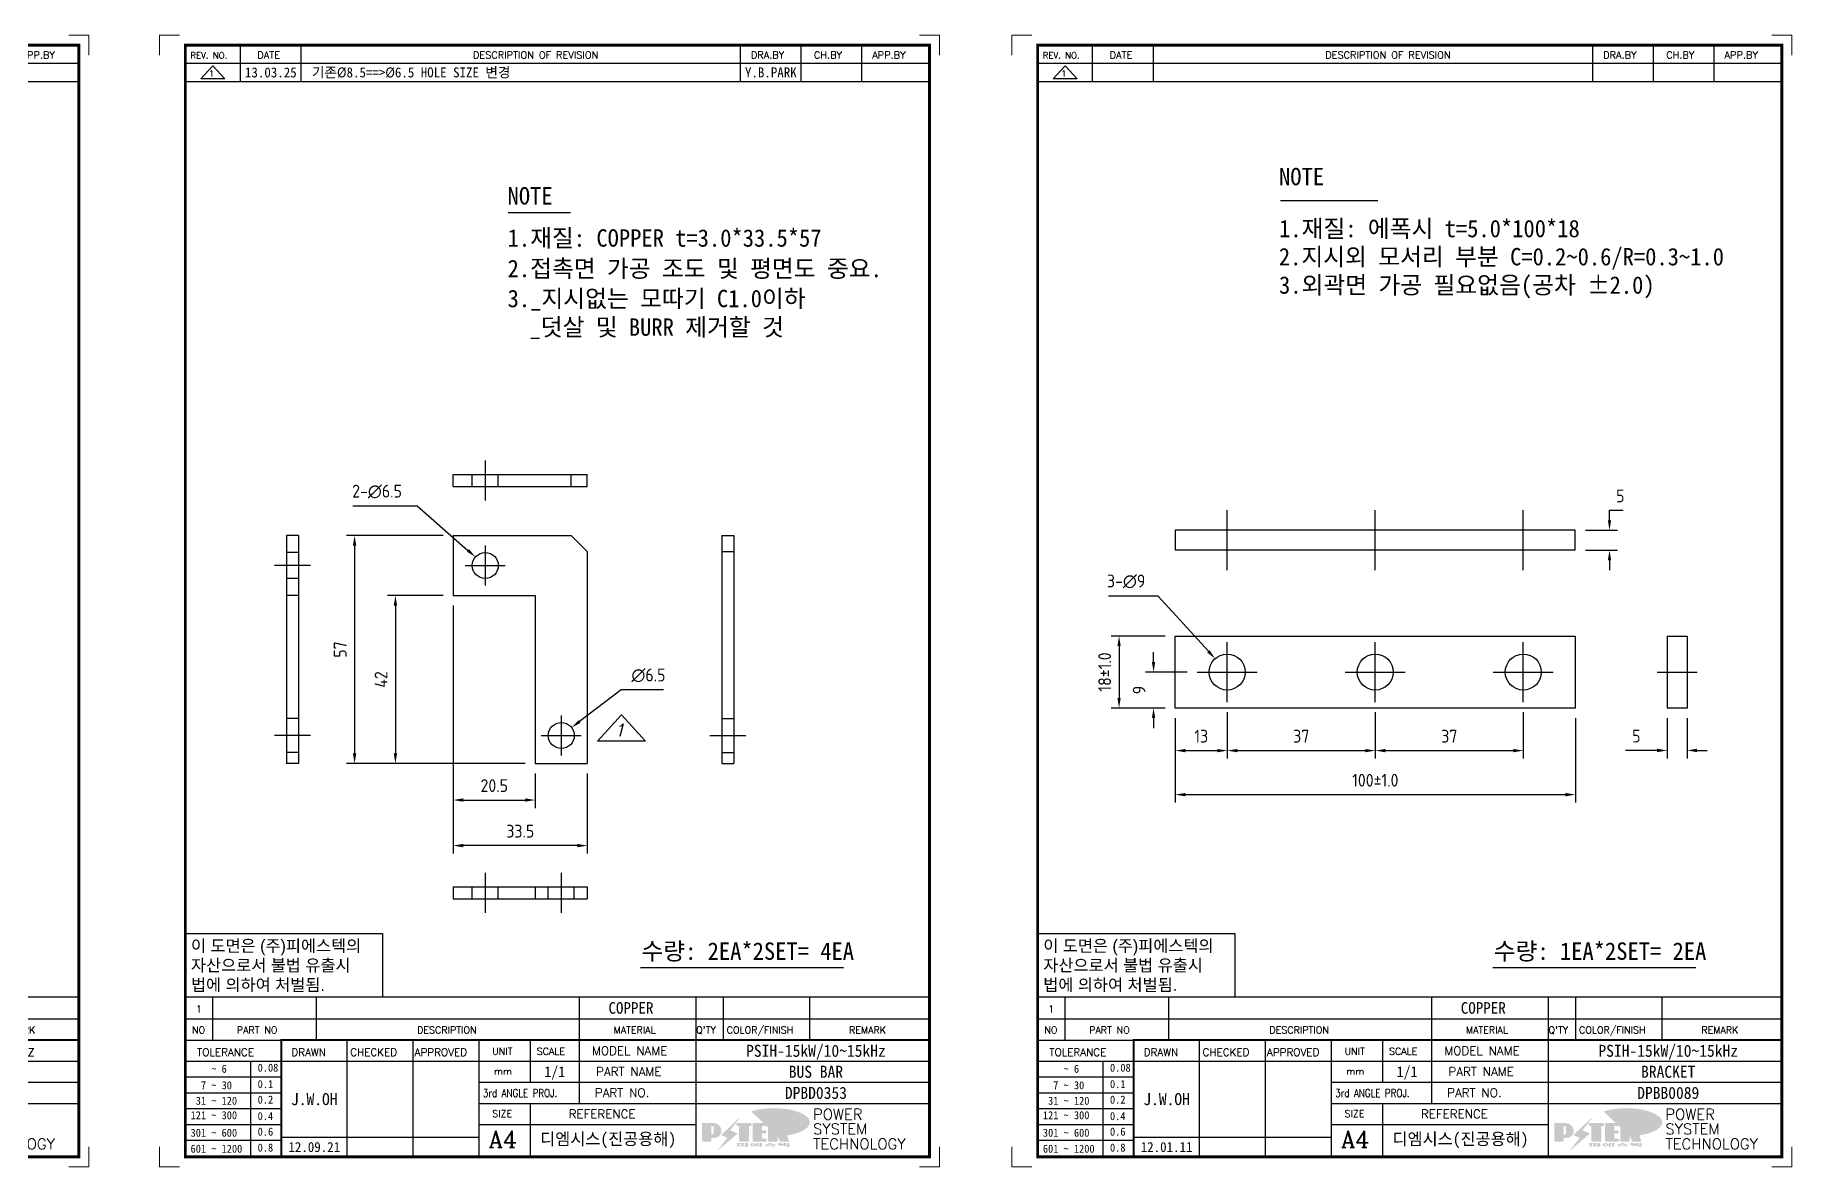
# Model space of a CAD drawing. Header units: millimetres. Extents: x 24815 to 36799, y -9299 to 5469.
# Drawn here: x 26774.8 to 27213.9, y -2272.5 to -1989.5 of the extents above; entities that cross this region are included whole.
import ezdxf
from ezdxf.enums import TextEntityAlignment as Align

# ---------------------------------------------------------------- set-up
doc = ezdxf.new("R2010")
doc.units = ezdxf.units.MM
doc.linetypes.add('CENTER', pattern=[50.8, 31.75, -6.35, 6.35, -6.35])
doc.linetypes.add('HIDDEN', pattern=[9.525, 6.35, -3.175])
for name, color, linetype in [('CEN', 1, 'CENTER'), ('H', 2, 'HIDDEN'), ('line', 3, 'Continuous')]:
    doc.layers.add(name, color=color, linetype=linetype)
doc.styles.add('h1', font='')
doc.styles.add('HAN', font='')
doc.styles.add('RC', font='ROMANC.SHX')
doc.styles.add('ROMANT', font='romant')
doc.styles.add('RT', font='ROMANT.SHX', dxfattribs={"oblique": 15})
doc.styles.get("Standard").update_dxf_attribs({"font": 'ISOCP.SHX', "bigfont": 'WHGTXT.SHX'})
doc.styles.get('h1').set_extended_font_data('New Gulim')
doc.styles.get('HAN').set_extended_font_data('GulimChe')
doc.dimstyles.new('PS-1', dxfattribs={"dimtxt": 3.2, "dimasz": 2.5, "dimexe": 2, "dimexo": 2.5, "dimgap": 2, "dimtad": 1, "dimtoh": 1, "dimrnd": 0.05, "dimzin": 12, "dimdsep": 46, "dimtxsty": 'Standard', "dimcen": 0, "dimclrt": 2, "dimazin": 3, "dimtfac": 1, "dimtofl": 0, "dimtmove": 0, "dimatfit": 3, "dimfxl": 0, "dimtolj": 1, "dimtzin": 0, "dimarcsym": 0})

# ---------------------------------------------------------------- blocks, each defined once
blk = doc.blocks.new('t4')
for p, q in [((0, 15.88), (49.25, 15.88)), ((0, 15.88), (0, 0)), ((49.25, 15.88), (49.25, 0)), ((0, 0), (49.25, 0))]:
    blk.add_line(p, q)
at = {"color": 1, "style": 'h1'}
for s, p in [('이 도면은 (주)피에스텍의', (1.4, 11.29)), ('자산으로서 불법 유출시', (1.4, 6.41)), ('법에 의하여 처벌됨.', (1.4, 1.52))]:
    blk.add_text(s, height=3, dxfattribs=at).set_placement(p)
blk = doc.blocks.new('no4')
at = {"color": 180}
for p, q in [((0, 5.5), (0, 0)), ((0, 5.5), (186, 5.5)), ((6.79, 5.5), (6.79, 0)), ((32.74, 0.11), (32.74, 5.5)), ((98.4, 5.5), (98.4, 0)), ((127.61, 5.5), (127.61, 0)), ((134.43, 5.5), (134.43, 0)), ((155.98, 5.5), (155.98, 0))]:
    blk.add_line(p, q, dxfattribs=at)
at = {"color": 2, "style": 'HAN'}
for tag, p in [('COLOR/FINISH', (145.2, 2.75)), ('PART-NO', (19.76, 2.75)), ('MATERIAL', (111.38, 2.75)), ("Q'TY", (131.02, 2.75)), ('REMARK', (170.76, 2.75))]:
    blk.add_attdef(tag, text='', height=2.9, dxfattribs=at).set_placement(p, align=Align.MIDDLE_CENTER)
at = {"color": 2, "style": 'RT', "oblique": 15}
blk.add_attdef('NO', text='', height=1.74, dxfattribs=at).set_placement((3.38, 2.51), align=Align.MIDDLE_CENTER)
at = {"color": 2, "style": 'HAN'}
blk.add_attdef('DESCRIPTION', text='', height=2.9, dxfattribs=at).set_placement((34.51, 2.75), align=Align.MIDDLE_LEFT)
blk = doc.blocks.new('new LOGO')
at = {"layer": 'line'}
h = blk.add_hatch(color=1, dxfattribs=at)
h.paths.add_polyline_path([(41.5, 16.4), (54.3, 16.4, 1), (54.3, 82.9), (0, 82.9), (0, -0.1), (41.5, -0.1)])
h.paths.add_polyline_path([(41.5, 27.9), (41.5, 71.9), (43.6, 71.9, -0.414214), (54.6, 60.9), (54.6, 38.9, -0.414214), (43.6, 27.9)], flags=16)
h.paths.add_polyline_path([(214.7, 71.9), (227.5, 71.9), (227.5, 82.9), (159.7, 82.9), (159.7, 71.9), (172.5, 71.9), (172.5, -0.1), (214.7, -0.1)])
h.paths.add_polyline_path([(276, 37.4), (294.8, 37.4), (294.8, 49.1), (276, 49.1), (276, 71.9), (294.8, 71.9), (294.8, 82.9), (234.5, 82.9), (234.5, -0.1), (297, -0.1), (297, 10.9), (276, 10.9)])
h.paths.add_polyline_path([(347.2, 35.2), (359.7, -0.1), (400.5, -0.1), (379.6, 66.8), (399.7, 82.9), (380.6, 82.9), (347.2, 61.6), (347.2, 82.9), (305.5, 82.9), (305.5, -0.1), (347.2, -0.1)])
h = blk.add_hatch(color=250, dxfattribs=at)
h.paths.add_polyline_path([(44.5, 69.4), (46.6, 69.4, -0.129793), (52, 68, 0.221832), (43.6, 71.9), (41.5, 71.9), (41.5, 27.9), (43.6, 27.9, 0.02048), (44.5, 28)], flags=17)
h.paths.add_polyline_path([(44.5, 13.9), (57.3, 13.9, 0.72362), (77.1, 73.9, -0.679777), (54.3, 16.4), (41.5, 16.4), (41.5, -0.1), (3, -0.1), (3, -2.6), (44.5, -2.6)])
h.paths.add_polyline_path([(117.9, 14.2), (71.5, -44.4), (77.1, -39.6), (120.8, 15.6), (92, 28.9), (173.3, 106), (177.5, 111.4), (89.1, 27.6)])
h.paths.add_polyline_path([(162.7, 71.9), (162.7, 69.4), (172.5, 69.4), (172.5, 71.9)], flags=17)
h.paths.add_polyline_path([(217.7, 69.4), (230.5, 69.4), (230.5, 80.4), (227.5, 80.4), (227.5, 71.9), (214.7, 71.9), (214.7, -0.1), (175.5, -0.1), (175.5, -2.6), (217.7, -2.6)])
h.paths.add_polyline_path([(297.8, 46.6), (294.8, 46.6), (294.8, 37.4), (276, 37.4), (276, 10.9), (279, 10.9), (279, 34.9), (297.8, 34.9)])
h.paths.add_polyline_path([(300, 8.4), (297, 8.4), (297, -0.1), (237.5, -0.1), (237.5, -2.6), (300, -2.6)])
h.paths.add_polyline_path([(297.8, 80.4), (294.8, 80.4), (294.8, 71.9), (276, 71.9), (276, 49.1), (279, 49.1), (279, 69.4), (297.8, 69.4)])
h.paths.add_polyline_path([(350.2, 80.4), (347.2, 80.4), (347.2, 61.6), (350.2, 63.5)])
h.paths.add_polyline_path([(350.2, 26.7), (347.2, 35.2), (347.2, -0.1), (308.5, -0.1), (308.5, -2.6), (350.2, -2.6)])
h.paths.add_polyline_path([(402.7, 80.4), (396.5, 80.4), (379.6, 66.8), (400.5, -0.1), (361.8, -0.1), (362.7, -2.6), (403.5, -2.6), (382.6, 64.3)])
blk.add_hatch(color=5, dxfattribs=at).paths.add_polyline_path([(166.3, 35), (131, 49), (180.4, 112.7), (92, 28.9), (120.8, 15.6), (74.4, -43)])
h = blk.add_hatch(color=253, dxfattribs=at)
edge = h.paths.add_edge_path()
edge.add_ellipse((333.9, 86.4), major_axis=(-165.9, 0), ratio=0.39426, start_angle=111.51268, end_angle=334.46902)
edge.add_ellipse((314.1, 81.2), major_axis=(-153.7, 0), ratio=0.40699, start_angle=121.30662, end_angle=327.74369, ccw=False)
edge.add_line((394, 27.8), (394.7, 25.6))
h = blk.add_hatch(color=250, dxfattribs=at)
edge = h.paths.add_edge_path()
edge.add_ellipse((237.8, -17.6), major_axis=(-14.3, 0), ratio=0.526336, start_angle=192.2456, end_angle=269.07481)
edge.add_line((238.1, -10.1), (237.6, -10.1))
edge.add_ellipse((237.8, -17.6), major_axis=(-14.3, 0), ratio=0.526336, start_angle=270.92519, end_angle=449.07481)
edge.add_line((237.6, -25.1), (238.1, -25.1))
edge.add_ellipse((237.8, -17.6), major_axis=(-14.3, 0), ratio=0.526336, start_angle=450.92519, end_angle=527.7544)
edge.add_line((251.7, -19.2), (254.1, -19.2))
edge.add_line((254.1, -19.2), (254.1, -27.1))
edge.add_line((254.1, -27.1), (263.1, -27.1))
edge.add_line((263.1, -27.1), (263.1, -10.1))
edge.add_line((263.1, -10.1), (254.1, -10.1))
edge.add_line((254.1, -10.1), (254.1, -16))
edge.add_line((254.1, -16), (251.7, -16))
h.paths.add_polyline_path([(241, -16.4), (241, -18.7, -1), (234.4, -18.7), (234.4, -16.4, -1)], flags=16)
h.paths.add_polyline_path([(278.2, -10.1), (268.1, -10.1), (268.1, -27.1), (278.2, -27.1)])
h.paths.add_polyline_path([(310.3, -10.1), (310.3, -11.1, -0.157169), (289.3, -17.5), (294, -19.9, 0.128407), (316.3, -15.9, 0.128407), (338.6, -19.9), (343.3, -17.5, -0.157169), (322.2, -11.1), (322.2, -10.1)])
h.paths.add_polyline_path([(342.1, -25.1), (342.1, -22.3), (290.4, -22.3), (290.4, -25.1)])
h.paths.add_polyline_path([(352, -10.1), (352, -16.2, 0.414214), (354, -18.2), (378.7, -18.2), (378.7, -19.6), (390.2, -19.6), (390.2, -10.1), (378.7, -10.1), (378.7, -13.6), (374.7, -13.6), (374.7, -15.1), (378.7, -15.1), (378.7, -16.2), (364.7, -16.2), (364.7, -15.1), (371.2, -15.1), (371.2, -13.6), (364.7, -13.6), (364.7, -12.6), (374.7, -12.6), (374.7, -10.1)])
h.paths.add_polyline_path([(393.8, -10.1), (393.8, -19.6), (405, -19.6), (405, -10.1)])
h.paths.add_polyline_path([(405, -27.1), (405, -20.9), (356.8, -20.9), (356.8, -23), (391.8, -23), (391.8, -27.1)])
h.paths.add_polyline_path([(200.4, -10.1), (200.4, -22.3), (193.2, -22.3), (193.2, -12.6), (196.6, -12.6), (196.6, -10.1), (161, -10.1), (161, -12.6), (164.5, -12.6), (164.5, -22.3), (161, -22.3), (161, -25.1), (200.4, -25.1), (200.4, -27.1), (213.9, -27.1), (213.9, -10.1)])
h.paths.add_polyline_path([(182, -12.6), (175.6, -12.6), (175.6, -22.3), (182, -22.3)], flags=17)
blk = doc.blocks.new('format-4')
at = {"color": 3, "lineweight": 9}
for p, q in [((5, 283), (0, 283)), ((0, 278), (0, 283)), ((190, 283), (195, 283)), ((195, 278), (195, 283)), ((0, 5), (0, 0)), ((195, 5), (195, 0)), ((5, 0), (0, 0)), ((190, 0), (195, 0))]:
    blk.add_line(p, q, dxfattribs=at)
at = {"color": 180}
for p, q in [((20.24, 275.95), (20.24, 280.5)), ((35.47, 275.95), (35.47, 280.5)), ((145.22, 275.95), (145.22, 280.5)), ((160.45, 275.95), (160.45, 280.5)), ((175.61, 275.95), (175.61, 280.5)), ((6.5, 275.95), (192.5, 275.95)), ((6.5, 36.99), (192.5, 36.99)), ((13.29, 36.99), (13.29, 31.71)), ((39.24, 31.71), (39.24, 36.99)), ((104.9, 36.99), (104.9, 31.71)), ((134.11, 36.99), (134.11, 31.71)), ((140.93, 36.99), (140.93, 31.71)), ((162.48, 36.99), (162.48, 31.71)), ((6.5, 31.71), (30.48, 31.71)), ((46.96, 2.5), (46.96, 31.71)), ((63.45, 2.5), (63.45, 31.71)), ((79.94, 2.5), (79.94, 31.71)), ((92.72, 31.71), (92.72, 21.15)), ((104.9, 31.71), (104.9, 15.87)), ((134.11, 31.71), (134.11, 2.5)), ((6.5, 26.43), (30.48, 26.43)), ((22.89, 2.73), (22.89, 26.43)), ((30.48, 26.43), (192.5, 26.43)), ((6.5, 22.48), (30.48, 22.48)), ((6.5, 18.53), (30.48, 18.53)), ((79.94, 21.15), (192.5, 21.15)), ((6.5, 14.58), (30.48, 14.58)), ((79.94, 15.87), (192.5, 15.87)), ((92.72, 15.87), (92.72, 2.5)), ((6.5, 10.63), (30.48, 10.63)), ((79.94, 10.59), (134.11, 10.59)), ((6.5, 6.68), (30.48, 6.68)), ((30.48, 7.45), (79.94, 7.45))]:
    blk.add_line(p, q, dxfattribs=at)
at = {"color": 7, "const_width": 0.7}
blk.add_lwpolyline([(192.5, 2.5), (192.5, 280.5), (6.5, 280.5), (6.5, 2.5)], close=True, dxfattribs=at)
at = {"color": 7, "const_width": 0.5}
blk.add_lwpolyline([(30.48, 2.5), (30.48, 31.71), (192.5, 31.71)], dxfattribs=at)
at = {"xscale": 0.05400000000008731, "yscale": 0.05400000000008731, "zscale": 0.05400000000008731}
blk.add_blockref('new LOGO', (135.59, 6.48), dxfattribs=at)
at = {"color": 2}
for s, height, style, p in [('REV. NO.', 1.56, 'RC', (7.76, 277.15)), ('DATE', 1.788, 'RC', (24.49, 277.14)), ('DESCRIPTION OF REVISION', 1.7875, 'RC', (78.38, 277.14)), ('DRA.BY', 1.788, 'RC', (147.83, 277.14)), ('CH.BY', 1.788, 'RC', (163.59, 277.14)), ('APP.BY', 1.788, 'RC', (178.18, 277.14)), ('COLOR/FINISH', 1.7424, 'RC', (141.8, 33.33)), ('NO', 1.742, 'RC', (8.16, 33.33)), ('PART NO', 1.742, 'RC', (19.36, 33.33)), ('DESCRIPTION', 1.7424, 'RC', (64.43, 33.33)), ('MATERIAL', 1.742, 'RC', (113.52, 33.33)), ("Q'TY", 1.742, 'RC', (134.17, 33.33)), ('REMARK', 1.742, 'RC', (172.37, 33.33)), (' TOLERANCE', 1.9, 'RC', (8.11, 27.72)), ('DRAWN', 1.9, 'RC', (33, 27.72)), ('CHECKED', 1.9, 'RC', (47.71, 27.72)), ('APPROVED', 1.9, 'RC', (63.8, 27.72)), ('UNIT', 1.742, 'RC', (83.19, 28.05)), ('SCALE', 1.742, 'RC', (94.32, 28.05)), ('MODEL NAME', 2.178, 'RC', (108.12, 27.96)), ('    ~ 6', 2, 'HAN', (7.8, 23.53)), ('0.08', 2, 'HAN', (24.57, 23.81)), ('mm', 1.742, 'RC', (83.67, 23.06)), ('PART NAME', 2.178, 'RC', (109.17, 22.74)), ('  7 ~ 30', 2, 'HAN', (7.8, 19.41)), ('0.1', 2, 'HAN', (24.57, 19.7)), ('0.2', 2, 'HAN', (24.57, 15.82)), ('PART NO.', 2.178, 'RC', (108.84, 17.46)), ('121 ~ 300', 2, 'HAN', (7.8, 11.92)), (' 31 ~ 120', 2, 'HAN', (7.8, 15.54)), ('0.4', 2, 'HAN', (24.57, 11.7)), ('SIZE', 1.742, 'RC', (83.19, 12.4)), ('REFERENCE', 2.178, 'RC', (102.3, 12.14)), ('301 ~ 600', 2, 'HAN', (7.8, 7.54)), ('0.6', 2, 'HAN', (24.57, 7.82)), ('601 ~ 1200', 2, 'HAN', (7.8, 3.55)), ('0.8', 2, 'HAN', (24.57, 3.83))]:
    blk.add_text(s, height=height, dxfattribs=dict(at, style=style)).set_placement(p)
at = {"color": 2, "style": 'RC', "width": 0.8}
blk.add_text('3rd ANGLE PROJ.', height=2, dxfattribs=at).set_placement((80.87, 17.47))
at = {"style": 'ROMANT'}
for s, p in [('POWER', (163.39, 11.79)), ('SYSTEM', (163.39, 8.15)), ('TECHNOLOGY', (163.39, 4.39))]:
    blk.add_text(s, height=2.7, dxfattribs=at).set_placement(p)
at = {"color": 2, "lineweight": 30, "style": 'RC'}
blk.add_text('A4', height=4.182, dxfattribs=at).set_placement((82.3, 4.84))
at = {"style": 'HAN'}
for tag, height, p in [('MODEL-NAME', 3, (164.1, 29.03)), ('SCALE', 2.7, (98.81, 23.79)), ('PART-NAME', 3, (164.1, 23.79)), ('DRA-BY', 3, (38.72, 16.94)), ('CH-BY', 3, (55.21, 16.94)), ('APP-BY', 3, (71.7, 16.94)), ('PART-NO', 3, (164.1, 18.51)), ('관련업체', 3, (112.17, 6.99)), ('DRA-DATE', 2.5, (38.72, 4.97)), ('CH-DATE', 2.5, (55.21, 4.97)), ('APP-DATE', 2.5, (71.7, 4.97))]:
    blk.add_attdef(tag, text='', height=height, dxfattribs=at).set_placement(p, align=Align.MIDDLE_CENTER)
blk = doc.blocks.new('re4')
at = {"color": 180}
for p, q in [((0, -4.55), (0, 0)), ((13.74, -4.55), (13.74, 0)), ((28.97, -4.55), (28.97, 0)), ((138.72, -4.55), (138.72, 0)), ((153.95, -4.55), (153.95, 0)), ((169.11, -4.55), (169.11, 0)), ((6.87, -0.64), (3.86, -3.91)), ((9.88, -3.91), (3.86, -3.91)), ((6.87, -0.64), (9.88, -3.91)), ((0, -4.55), (186, -4.55))]:
    blk.add_line(p, q, dxfattribs=at)
at = {"color": 2, "style": 'RC', "oblique": 15}
blk.add_attdef('REV.NO', text='', height=1.56, dxfattribs=at).set_placement((6.59, -2.56), align=Align.MIDDLE_CENTER)
blk.add_attdef('-1', text='', height=1.56, dxfattribs=at).set_placement((9.16, -1.81), align=Align.MIDDLE_LEFT)
at = {"color": 2, "style": 'HAN'}
for tag, p in [('REV.-DATE', (21.36, -2.28)), ('DRA.BY', (146.34, -2.28)), ('CH.BY', (161.53, -2.28)), ('APP.BY', (177.55, -2.28))]:
    blk.add_attdef(tag, text='', height=2.5, dxfattribs=at).set_placement(p, align=Align.MIDDLE_CENTER)
blk.add_attdef('DESCRIPTION-OF-REVISION', text='', height=2.5, dxfattribs=at).set_placement((31.61, -2.28), align=Align.MIDDLE_LEFT)
blk = doc.blocks.new('A$C7DC944B6')
at = {"color": 32}
for p, q in [((-50, -9), (-50, 9)), ((-50, 9), (50, 9)), ((50, 9), (50, -9)), ((50, -9), (-50, -9))]:
    blk.add_line(p, q, dxfattribs=at)
for centre in [(-37, 0), (0, 0), (37, 0)]:
    blk.add_circle(centre, 4.5, dxfattribs=at)
at = {"layer": 'CEN'}
for p, q in [((-37, -7.5), (-37, 7.5)), ((0, -7.5), (0, 7.5)), ((37, -7.5), (37, 7.5)), ((-44.5, 0), (-29.5, 0)), ((-7.5, 0), (7.5, 0)), ((29.5, 0), (44.5, 0))]:
    blk.add_line(p, q, dxfattribs=at)
blk = doc.blocks.new('A$C492242FE')
at = {"color": 32}
for p, q in [((0, 9), (0, -9)), ((0, 9), (5, 9)), ((5, 9), (5, -9)), ((5, -9), (0, -9))]:
    blk.add_line(p, q, dxfattribs=at)
at = {"layer": 'CEN'}
blk.add_line((-2.5, 0), (7.5, 0), dxfattribs=at)
blk = doc.blocks.new('A$C3EEE38B8')
at = {"color": 32}
for p, q in [((-100, 5), (-100, 0)), ((0, 5), (-100, 5)), ((0, 0), (0, 5)), ((0, 0), (-100, 0))]:
    blk.add_line(p, q, dxfattribs=at)
at = {"layer": 'CEN'}
for p, q in [((-87, -5), (-87, 10)), ((-50, -5), (-50, 10)), ((-13, -5), (-13, 10))]:
    blk.add_line(p, q, dxfattribs=at)
blk = doc.blocks.new('*D608')
at = {"color": 0, "lineweight": -2}
for p, q in [((27054.32, -2146.29), (27054.32, -2143.79)), ((27062.74, -2148.79), (27052.32, -2148.79)), ((27057.24, -2157.79), (27052.32, -2157.79)), ((27054.32, -2160.29), (27054.32, -2162.79))]:
    blk.add_line(p, q, dxfattribs=at)
at = {"color": 0}
for points in [[(27053.9, -2146.29), (27054.74, -2146.29), (27054.32, -2148.79)], [(27053.9, -2160.29), (27054.74, -2160.29), (27054.32, -2157.79)]]:
    blk.add_solid(points, dxfattribs=at)
at = {"layer": 'Defpoints', "color": 0}
for p in [(27065.24, -2148.79), (27054.32, -2157.79), (27059.74, -2157.79)]:
    blk.add_point(p, dxfattribs=at)
at = {"color": 2, "insert": (27050.72, -2153.29), "char_height": 3.2, "attachment_point": 5, "rotation": 90}
blk.add_mtext('\\A1;9', dxfattribs=at)
blk = doc.blocks.new('*D609')
at = {"color": 0, "lineweight": -2}
for p, q in [((27057.24, -2139.79), (27043.7, -2139.79)), ((27045.7, -2142.29), (27045.7, -2155.29)), ((27057.24, -2157.79), (27043.7, -2157.79))]:
    blk.add_line(p, q, dxfattribs=at)
at = {"color": 0}
for points in [[(27045.29, -2142.29), (27046.12, -2142.29), (27045.7, -2139.79)], [(27045.29, -2155.29), (27046.12, -2155.29), (27045.7, -2157.79)]]:
    blk.add_solid(points, dxfattribs=at)
at = {"layer": 'Defpoints', "color": 0}
for p in [(27059.74, -2139.79), (27045.7, -2157.79), (27059.74, -2157.79)]:
    blk.add_point(p, dxfattribs=at)
at = {"color": 2, "insert": (27042.1, -2148.79), "char_height": 3.2, "attachment_point": 5, "rotation": 90}
blk.add_mtext('\\A1;18±1.0', dxfattribs=at)
blk = doc.blocks.new('*D610')
at = {"color": 0, "lineweight": -2}
for p, q in [((27072.74, -2158.79), (27072.74, -2170.44)), ((27059.74, -2160.29), (27059.74, -2170.44)), ((27062.24, -2168.44), (27070.24, -2168.44))]:
    blk.add_line(p, q, dxfattribs=at)
at = {"color": 0}
for points in [[(27062.24, -2168.03), (27062.24, -2168.86), (27059.74, -2168.44)], [(27070.24, -2168.03), (27070.24, -2168.86), (27072.74, -2168.44)]]:
    blk.add_solid(points, dxfattribs=at)
at = {"layer": 'Defpoints', "color": 0}
for p in [(27059.74, -2157.79), (27072.74, -2156.29), (27072.74, -2168.44)]:
    blk.add_point(p, dxfattribs=at)
at = {"color": 2, "insert": (27066.24, -2164.84), "char_height": 3.2, "attachment_point": 5}
blk.add_mtext('\\A1;13', dxfattribs=at)
blk = doc.blocks.new('*D611')
at = {"color": 0, "lineweight": -2}
for p, q in [((27072.74, -2158.79), (27072.74, -2170.44)), ((27109.74, -2158.79), (27109.74, -2170.44)), ((27075.24, -2168.44), (27107.24, -2168.44))]:
    blk.add_line(p, q, dxfattribs=at)
at = {"color": 0}
for points in [[(27075.24, -2168.03), (27075.24, -2168.86), (27072.74, -2168.44)], [(27107.24, -2168.03), (27107.24, -2168.86), (27109.74, -2168.44)]]:
    blk.add_solid(points, dxfattribs=at)
at = {"layer": 'Defpoints', "color": 0}
for p in [(27072.74, -2156.29), (27109.74, -2156.29), (27109.74, -2168.44)]:
    blk.add_point(p, dxfattribs=at)
at = {"color": 2, "insert": (27091.24, -2164.84), "char_height": 3.2, "attachment_point": 5}
blk.add_mtext('\\A1;37', dxfattribs=at)
blk = doc.blocks.new('*D612')
at = {"color": 0, "lineweight": -2}
for p, q in [((27109.74, -2158.79), (27109.74, -2170.44)), ((27146.74, -2158.79), (27146.74, -2170.44)), ((27112.24, -2168.44), (27144.24, -2168.44))]:
    blk.add_line(p, q, dxfattribs=at)
at = {"color": 0}
for points in [[(27112.24, -2168.03), (27112.24, -2168.86), (27109.74, -2168.44)], [(27144.24, -2168.03), (27144.24, -2168.86), (27146.74, -2168.44)]]:
    blk.add_solid(points, dxfattribs=at)
at = {"layer": 'Defpoints', "color": 0}
for p in [(27109.74, -2156.29), (27146.74, -2156.29), (27146.74, -2168.44)]:
    blk.add_point(p, dxfattribs=at)
at = {"color": 2, "insert": (27128.24, -2164.84), "char_height": 3.2, "attachment_point": 5}
blk.add_mtext('\\A1;37', dxfattribs=at)
blk = doc.blocks.new('*D613')
at = {"color": 0, "lineweight": -2}
for p, q in [((27059.74, -2160.29), (27059.74, -2181.45)), ((27159.74, -2160.29), (27159.74, -2181.45)), ((27062.24, -2179.45), (27157.24, -2179.45))]:
    blk.add_line(p, q, dxfattribs=at)
at = {"color": 0}
for points in [[(27062.24, -2179.03), (27062.24, -2179.87), (27059.74, -2179.45)], [(27157.24, -2179.03), (27157.24, -2179.87), (27159.74, -2179.45)]]:
    blk.add_solid(points, dxfattribs=at)
at = {"layer": 'Defpoints', "color": 0}
for p in [(27059.74, -2157.79), (27159.74, -2157.79), (27159.74, -2179.45)]:
    blk.add_point(p, dxfattribs=at)
at = {"color": 2, "insert": (27109.74, -2175.85), "char_height": 3.2, "attachment_point": 5}
blk.add_mtext('\\A1;100±1.0', dxfattribs=at)
blk = doc.blocks.new('*D614')
at = {"color": 0, "lineweight": -2}
for p, q in [((27182.69, -2160.29), (27182.69, -2170.4)), ((27187.69, -2160.29), (27187.69, -2170.4)), ((27180.19, -2168.4), (27172.28, -2168.4)), ((27190.19, -2168.4), (27192.69, -2168.4))]:
    blk.add_line(p, q, dxfattribs=at)
at = {"color": 0}
for points in [[(27180.19, -2167.98), (27180.19, -2168.82), (27182.69, -2168.4)], [(27190.19, -2167.98), (27190.19, -2168.82), (27187.69, -2168.4)]]:
    blk.add_solid(points, dxfattribs=at)
at = {"layer": 'Defpoints', "color": 0}
for p in [(27182.69, -2157.79), (27187.69, -2157.79), (27182.69, -2168.4)]:
    blk.add_point(p, dxfattribs=at)
at = {"color": 2, "insert": (27174.99, -2164.8), "char_height": 3.2, "attachment_point": 5}
blk.add_mtext('\\A1;5', dxfattribs=at)
blk = doc.blocks.new('*D615')
at = {"color": 0, "lineweight": -2}
for p, q in [((27168.28, -2110.85), (27168.28, -2108.35)), ((27168.28, -2108.35), (27171.69, -2108.35)), ((27162.24, -2113.35), (27170.28, -2113.35)), ((27162.24, -2118.35), (27170.28, -2118.35)), ((27168.28, -2120.85), (27168.28, -2123.35))]:
    blk.add_line(p, q, dxfattribs=at)
at = {"color": 0}
for points in [[(27167.87, -2110.85), (27168.7, -2110.85), (27168.28, -2113.35)], [(27167.87, -2120.85), (27168.7, -2120.85), (27168.28, -2118.35)]]:
    blk.add_solid(points, dxfattribs=at)
at = {"layer": 'Defpoints', "color": 0}
for p in [(27159.74, -2113.35), (27168.28, -2113.35), (27159.74, -2118.35)]:
    blk.add_point(p, dxfattribs=at)
at = {"color": 2, "insert": (27170.99, -2104.75), "char_height": 3.2, "attachment_point": 5}
blk.add_mtext('\\A1;5', dxfattribs=at)
blk = doc.blocks.new('*D616')
at = {"color": 0, "lineweight": -2}
for p, q in [((27043.04, -2129.73), (27055.42, -2129.73)), ((27055.42, -2129.73), (27068.03, -2143.61))]:
    blk.add_line(p, q, dxfattribs=at)
at = {"color": 0}
blk.add_solid([(27068.34, -2143.33), (27067.72, -2143.89), (27069.71, -2145.46)], dxfattribs=at)
at = {"layer": 'Defpoints', "color": 0}
for p in [(27069.71, -2145.46), (27075.76, -2152.13)]:
    blk.add_point(p, dxfattribs=at)
at = {"color": 2, "insert": (27047.47, -2126.13), "char_height": 3.2, "attachment_point": 5}
blk.add_mtext('\\A1;3-∅9', dxfattribs=at)
blk = doc.blocks.new('*D598')
at = {"color": 0, "lineweight": -2, "ltscale": 10}
for p, q in [((26879.29, -2132.16), (26879.29, -2182.8)), ((26899.79, -2174.16), (26899.79, -2182.8)), ((26881.79, -2180.8), (26897.29, -2180.8))]:
    blk.add_line(p, q, dxfattribs=at)
at = {"color": 0, "ltscale": 10}
for points in [[(26881.79, -2180.38), (26881.79, -2181.21), (26879.29, -2180.8)], [(26897.29, -2180.38), (26897.29, -2181.21), (26899.79, -2180.8)]]:
    blk.add_solid(points, dxfattribs=at)
at = {"layer": 'Defpoints', "color": 0, "ltscale": 10}
for p in [(26879.29, -2129.66), (26899.79, -2171.66), (26899.79, -2180.8)]:
    blk.add_point(p, dxfattribs=at)
at = {"color": 2, "ltscale": 10, "insert": (26889.54, -2177.19), "char_height": 3.2, "attachment_point": 5}
blk.add_mtext('\\A1;20.5', dxfattribs=at)
blk = doc.blocks.new('*D599')
at = {"color": 0, "lineweight": -2, "ltscale": 10}
for p, q in [((26879.29, -2132.16), (26879.29, -2194.19)), ((26912.79, -2174.16), (26912.79, -2194.19)), ((26910.29, -2192.19), (26881.79, -2192.19))]:
    blk.add_line(p, q, dxfattribs=at)
at = {"color": 0, "ltscale": 10}
for points in [[(26881.79, -2191.77), (26881.79, -2192.61), (26879.29, -2192.19)], [(26910.29, -2191.77), (26910.29, -2192.61), (26912.79, -2192.19)]]:
    blk.add_solid(points, dxfattribs=at)
at = {"layer": 'Defpoints', "color": 0, "ltscale": 10}
for p in [(26879.29, -2129.66), (26912.79, -2171.66), (26879.29, -2192.19)]:
    blk.add_point(p, dxfattribs=at)
at = {"color": 2, "ltscale": 10, "insert": (26896.04, -2188.59), "char_height": 3.2, "attachment_point": 5}
blk.add_mtext('\\A1;33.5', dxfattribs=at)
blk = doc.blocks.new('*D567')
at = {"color": 0, "lineweight": -2, "ltscale": 10}
for p, q in [((26876.79, -2129.66), (26862.83, -2129.66)), ((26864.83, -2132.16), (26864.83, -2169.16)), ((26897.29, -2171.66), (26862.83, -2171.66))]:
    blk.add_line(p, q, dxfattribs=at)
at = {"color": 0, "ltscale": 10}
for points in [[(26864.41, -2132.16), (26865.25, -2132.16), (26864.83, -2129.66)], [(26864.41, -2169.16), (26865.25, -2169.16), (26864.83, -2171.66)]]:
    blk.add_solid(points, dxfattribs=at)
at = {"layer": 'Defpoints', "color": 0, "ltscale": 10}
for p in [(26879.29, -2129.66), (26864.83, -2171.66), (26899.79, -2171.66)]:
    blk.add_point(p, dxfattribs=at)
at = {"color": 2, "ltscale": 10, "insert": (26861.23, -2150.66), "char_height": 3.2, "attachment_point": 5, "rotation": 90}
blk.add_mtext('\\A1;42', dxfattribs=at)
blk = doc.blocks.new('*D600')
at = {"color": 0, "lineweight": -2, "ltscale": 10}
for p, q in [((26876.79, -2114.66), (26852.63, -2114.66)), ((26854.63, -2117.16), (26854.63, -2169.16)), ((26897.29, -2171.66), (26852.63, -2171.66))]:
    blk.add_line(p, q, dxfattribs=at)
at = {"color": 0, "ltscale": 10}
for points in [[(26854.21, -2117.16), (26855.04, -2117.16), (26854.63, -2114.66)], [(26854.21, -2169.16), (26855.04, -2169.16), (26854.63, -2171.66)]]:
    blk.add_solid(points, dxfattribs=at)
at = {"layer": 'Defpoints', "color": 0, "ltscale": 10}
for p in [(26879.29, -2114.66), (26854.63, -2171.66), (26899.79, -2171.66)]:
    blk.add_point(p, dxfattribs=at)
at = {"color": 2, "ltscale": 10, "insert": (26851.03, -2143.16), "char_height": 3.2, "attachment_point": 5, "rotation": 90}
blk.add_mtext('\\A1;57', dxfattribs=at)
blk = doc.blocks.new('*D601')
at = {"color": 0, "lineweight": -2, "ltscale": 10}
for p, q in [((26854.22, -2107.26), (26870.25, -2107.26)), ((26870.25, -2107.26), (26882.96, -2118.37))]:
    blk.add_line(p, q, dxfattribs=at)
at = {"color": 0, "ltscale": 10}
blk.add_solid([(26883.23, -2118.06), (26882.69, -2118.69), (26884.84, -2120.02)], dxfattribs=at)
at = {"layer": 'Defpoints', "color": 0, "ltscale": 10}
for p in [(26884.84, -2120.02), (26889.74, -2124.3)]:
    blk.add_point(p, dxfattribs=at)
at = {"color": 2, "ltscale": 10, "insert": (26860.25, -2103.66), "char_height": 3.2, "attachment_point": 5}
blk.add_mtext('\\A1;2-∅6.5', dxfattribs=at)
blk = doc.blocks.new('*D602')
at = {"color": 0, "lineweight": -2, "ltscale": 10}
for p, q in [((26921.27, -2153.23), (26910.86, -2161.17)), ((26931.82, -2153.23), (26921.27, -2153.23))]:
    blk.add_line(p, q, dxfattribs=at)
at = {"color": 0, "ltscale": 10}
blk.add_solid([(26910.61, -2160.84), (26911.11, -2161.5), (26908.87, -2162.69)], dxfattribs=at)
at = {"layer": 'Defpoints', "color": 0, "ltscale": 10}
for p in [(26908.87, -2162.69), (26903.7, -2166.63)]:
    blk.add_point(p, dxfattribs=at)
at = {"color": 2, "ltscale": 10, "insert": (26928.07, -2149.63), "char_height": 3.2, "attachment_point": 5}
blk.add_mtext('\\A1;∅6.5', dxfattribs=at)
blk = doc.blocks.new('A$C531B5473')
at = {"color": 180}
for p, q in [((3.01, 3.28), (0, 0)), ((3.01, 3.28), (6.01, 0)), ((6.01, 0), (0, 0))]:
    blk.add_line(p, q, dxfattribs=at)
at = {"color": 2, "style": 'RC', "oblique": 15}
blk.add_attdef('1', text='', height=1.56, dxfattribs=at).set_placement((2.72, 1.36), align=Align.MIDDLE_CENTER)

msp = doc.modelspace()

# ---------------------------------------------------------------- linework, layer by layer
at = {"color": 2}
for p, q in [((27086.016, -2030.902), (27110.376, -2030.902)), ((26893.04, -2033.853), (26908.602, -2033.853))]:
    msp.add_line(p, q, dxfattribs=at)
at = {"color": 6}
for p, q in [((26879.289, -2102.418), (26879.289, -2099.418)), ((26879.289, -2099.418), (26912.789, -2099.418)), ((26879.289, -2102.418), (26912.789, -2102.418)), ((26908.789, -2102.418), (26908.789, -2099.418)), ((26912.789, -2102.418), (26912.789, -2099.418)), ((26840.596, -2114.658), (26837.596, -2114.658)), ((26837.596, -2114.658), (26837.596, -2171.658)), ((26840.596, -2114.658), (26840.596, -2171.658)), ((26879.289, -2114.658), (26908.789, -2114.658)), ((26879.289, -2114.658), (26879.289, -2129.658)), ((26908.789, -2114.658), (26912.789, -2118.658)), ((26946.379, -2114.658), (26949.379, -2114.658)), ((26946.379, -2114.658), (26946.379, -2171.658)), ((26949.379, -2114.658), (26949.379, -2171.658)), ((26912.789, -2118.658), (26912.789, -2171.658)), ((26946.379, -2118.658), (26949.379, -2118.658)), ((26840.596, -2129.658), (26837.596, -2129.658)), ((26879.289, -2129.658), (26899.789, -2129.658)), ((26899.789, -2129.658), (26899.789, -2171.658)), ((26840.596, -2171.658), (26837.596, -2171.658)), ((26899.789, -2171.658), (26912.789, -2171.658)), ((26946.379, -2171.658), (26949.379, -2171.658)), ((26879.289, -2202.507), (26879.289, -2205.507)), ((26879.289, -2202.507), (26912.789, -2202.507)), ((26899.789, -2202.507), (26899.789, -2205.507)), ((26912.789, -2202.507), (26912.789, -2205.507)), ((26879.289, -2205.507), (26912.789, -2205.507))]:
    msp.add_line(p, q, dxfattribs=at)
for p, q in [((26926.11, -2222.71), (26976.818, -2222.71)), ((27139.141, -2222.71), (27189.849, -2222.71))]:
    msp.add_line(p, q)
for centre in [(26887.289, -2122.158), (26906.289, -2164.658)]:
    msp.add_circle(centre, 3.25, dxfattribs=at)
at = {"layer": 'CEN'}
for p, q in [((26887.289, -2095.918), (26887.289, -2105.918)), ((26887.289, -2117.158), (26887.289, -2127.158)), ((26843.596, -2122.158), (26834.596, -2122.158)), ((26882.289, -2122.158), (26892.289, -2122.158)), ((26906.289, -2159.658), (26906.289, -2169.658)), ((26843.596, -2164.658), (26834.596, -2164.658)), ((26901.289, -2164.658), (26911.289, -2164.658)), ((26943.379, -2164.658), (26952.379, -2164.658)), ((26887.289, -2199.007), (26887.289, -2209.007)), ((26906.289, -2199.007), (26906.289, -2209.007))]:
    msp.add_line(p, q, dxfattribs=at)
at = {"layer": 'H'}
for p, q in [((26884.039, -2102.418), (26884.039, -2099.418)), ((26890.539, -2102.418), (26890.539, -2099.418)), ((26840.596, -2118.908), (26837.596, -2118.908)), ((26840.596, -2125.408), (26837.596, -2125.408)), ((26840.596, -2160.408), (26837.596, -2160.408)), ((26946.379, -2160.408), (26949.379, -2160.408)), ((26840.596, -2168.908), (26837.596, -2168.908)), ((26946.379, -2168.908), (26949.379, -2168.908)), ((26884.039, -2205.507), (26884.039, -2202.507)), ((26890.539, -2205.507), (26890.539, -2202.507)), ((26903.039, -2205.507), (26903.039, -2202.507)), ((26909.539, -2205.507), (26909.539, -2202.507))]:
    msp.add_line(p, q, dxfattribs=at)

# ---------------------------------------------------------------- block references
for p, values in [((26593.192, -2272.53), {'관련업체': '디엠시스(진공용해)', 'SCALE': '1/1', 'PART-NO': 'DPBD0352', 'PART-NAME': 'BUS BAR', 'MODEL-NAME': 'PSIH-15kW/10~15kHz', 'DRA-BY': 'J.W.OH', 'DRA-DATE': '12.09.21'}), ((26805.829, -2272.53), {'관련업체': '디엠시스(진공용해)', 'SCALE': '1/1', 'PART-NO': 'DPBD0353', 'PART-NAME': 'BUS BAR', 'MODEL-NAME': 'PSIH-15kW/10~15kHz', 'DRA-BY': 'J.W.OH', 'DRA-DATE': '12.09.21'}), ((27018.86, -2272.53), {'관련업체': '디엠시스(진공용해)', 'SCALE': '1/1', 'PART-NO': 'DPBB0089', 'PART-NAME': 'BRACKET', 'MODEL-NAME': 'PSIH-15kW/10~15kHz', 'DRA-BY': 'J.W.OH', 'DRA-DATE': '12.01.11'})]:
    msp.add_blockref('format-4', p).add_auto_attribs(values)
ref = msp.add_blockref('re4', (26599.692, -1996.58))
ref.add_attrib('DRA.BY', 'Y.B.PARK', dxfattribs={"color": 2, "height": 2.5, "style": 'HAN'}).set_placement((26746.028, -1998.855), align=Align.MIDDLE_CENTER)
ref.add_attrib('DESCRIPTION-OF-REVISION', '기존%%C8.5==>%%C6.5 HOLE SIZE 변경', dxfattribs={"color": 2, "height": 2.5, "style": 'HAN'}).set_placement((26631.305, -1998.855), align=Align.MIDDLE_LEFT)
ref.add_attrib('REV.-DATE', '13.03.25', dxfattribs={"color": 2, "height": 2.5, "style": 'HAN'}).set_placement((26621.05, -1998.855), align=Align.MIDDLE_CENTER)
ref.add_attrib('REV.NO', '1', dxfattribs={"color": 2, "height": 1.56, "style": 'RC'}).set_placement((26606.28, -1999.137), align=Align.MIDDLE_CENTER)
ref = msp.add_blockref('re4', (26812.329, -1996.58))
ref.add_attrib('DRA.BY', 'Y.B.PARK', dxfattribs={"color": 2, "height": 2.5, "style": 'HAN'}).set_placement((26958.665, -1998.855), align=Align.MIDDLE_CENTER)
ref.add_attrib('DESCRIPTION-OF-REVISION', '기존%%C8.5==>%%C6.5 HOLE SIZE 변경', dxfattribs={"color": 2, "height": 2.5, "style": 'HAN'}).set_placement((26843.942, -1998.855), align=Align.MIDDLE_LEFT)
ref.add_attrib('REV.-DATE', '13.03.25', dxfattribs={"color": 2, "height": 2.5, "style": 'HAN'}).set_placement((26833.688, -1998.855), align=Align.MIDDLE_CENTER)
ref.add_attrib('REV.NO', '1', dxfattribs={"color": 2, "height": 1.56, "style": 'RC'}).set_placement((26818.918, -1999.137), align=Align.MIDDLE_CENTER)
ref = msp.add_blockref('re4', (27025.36, -1996.58))
ref.add_attrib('REV.NO', '1', dxfattribs={"color": 2, "height": 1.56, "style": 'RC'}).set_placement((27031.948, -1999.137), align=Align.MIDDLE_CENTER)
for name, p in [('A$C3EEE38B8', (27159.735, -2118.349)), ('A$C7DC944B6', (27109.735, -2148.795)), ('A$C492242FE', (27182.693, -2148.795)), ('t4', (26812.329, -2230.035)), ('t4', (27025.36, -2230.035))]:
    msp.add_blockref(name, p)
at = {"ltscale": 10, "xscale": 2, "yscale": 2, "zscale": 2}
msp.add_blockref('A$C531B5473', (26915.349, -2166.054), dxfattribs=at).add_auto_attribs({'1': '1'})
ref = msp.add_blockref('no4', (26599.692, -2235.535))
ref.add_attrib('MATERIAL', 'COPPER', dxfattribs={"color": 2, "height": 2.9, "style": 'HAN'}).set_placement((26711.067, -2232.785), align=Align.MIDDLE_CENTER)
ref.add_attrib('NO', '1', dxfattribs={"color": 2, "height": 1.74, "style": 'RT'}).set_placement((26603.077, -2233.029), align=Align.MIDDLE_CENTER)
ref = msp.add_blockref('no4', (26812.329, -2235.535))
ref.add_attrib('MATERIAL', 'COPPER', dxfattribs={"color": 2, "height": 2.9, "style": 'HAN'}).set_placement((26923.705, -2232.785), align=Align.MIDDLE_CENTER)
ref.add_attrib('NO', '1', dxfattribs={"color": 2, "height": 1.74, "style": 'RT'}).set_placement((26815.714, -2233.029), align=Align.MIDDLE_CENTER)
ref = msp.add_blockref('no4', (27025.36, -2235.535))
ref.add_attrib('MATERIAL', 'COPPER', dxfattribs={"color": 2, "height": 2.9, "style": 'HAN'}).set_placement((27136.735, -2232.785), align=Align.MIDDLE_CENTER)
ref.add_attrib('NO', '1', dxfattribs={"color": 2, "height": 1.74, "style": 'RT'}).set_placement((27028.745, -2233.029), align=Align.MIDDLE_CENTER)

# ---------------------------------------------------------------- texts
at = {"color": 2, "style": 'HAN'}
for s, height, p in [('NOTE', 4.3546, (27085.684, -2027.083)), ('NOTE', 4.3546, (26892.869, -2031.888)), ('1.재질: 에폭시 t=5.0*100*18', 4.35456, (27085.684, -2040.075)), ('1.재질: COPPER t=3.0*33.5*57', 4.35456, (26892.869, -2042.433)), ('2.접촉면 가공 조도 및 평면도 중요.', 4.35456, (26892.869, -2050.063)), ('2.지시외 모서리 부분 C=0.2~0.6/R=0.3~1.0', 4.35456, (27085.638, -2047.107)), ('3.외곽면 가공 필요없음(공차 %%P2.0)', 4.35456, (27085.684, -2054.191)), ('3._지시없는 모따기 C1.0이하', 4.35456, (26892.869, -2057.562)), ('_덧살 및 BURR 제거할 것', 4.35456, (26898.341, -2064.712)), ('수량: 2EA*2SET= 4EA', 4.35456, (26926.309, -2220.759)), ('수량: 1EA*2SET= 2EA', 4.35456, (27139.339, -2220.759))]:
    msp.add_text(s, height=height, dxfattribs=at).set_placement(p)

# ---------------------------------------------------------------- dimensions: what is measured, and where the dimension line sits
at = {"ltscale": 10}
dim = msp.add_diameter_dim_2p(p1=(26889.736, -2124.297), p2=(26884.842, -2120.019), text='2-<>', dimstyle='PS-1', dxfattribs=at)
dim.commit()
dim.dimension.update_dxf_attribs({"geometry": '*D601', "text_midpoint": (26860.25, -2107.262), "dimtype": 163})
for base, p1, p2, picture, middle in [((27168.282, -2113.349), (27159.735, -2118.349), (27159.735, -2113.349), '*D615', (27170.989, -2104.749)), ((27054.322, -2157.795), (27065.235, -2148.795), (27059.735, -2157.795), '*D608', (27050.722, -2153.295))]:
    dim = msp.add_linear_dim(base=base, p1=p1, p2=p2, angle=90, dimstyle='PS-1')
    dim.commit()
    dim.dimension.update_dxf_attribs({"geometry": picture, "text_midpoint": middle})
for base, p1, picture, middle in [((26854.628, -2171.658), (26879.289, -2114.658), '*D600', (26851.028, -2143.158)), ((26864.832, -2171.658), (26879.289, -2129.658), '*D567', (26861.231, -2150.658))]:
    dim = msp.add_linear_dim(base=base, p1=p1, p2=(26899.789, -2171.658), angle=90, dimstyle='PS-1', dxfattribs=at)
    dim.commit()
    dim.dimension.update_dxf_attribs({"geometry": picture, "text_midpoint": middle})
dim = msp.add_diameter_dim_2p(p1=(27075.761, -2152.126), p2=(27069.71, -2145.464), text='3-<>', dimstyle='PS-1')
dim.commit()
dim.dimension.update_dxf_attribs({"geometry": '*D616', "text_midpoint": (27047.475, -2129.731), "dimtype": 163})
for base, p1, p2, picture, middle in [((26899.789, -2180.795), (26879.289, -2129.658), (26899.789, -2171.658), '*D598', (26889.539, -2177.195)), ((26879.289, -2192.189), (26912.789, -2171.658), (26879.289, -2129.658), '*D599', (26896.039, -2188.589))]:
    dim = msp.add_linear_dim(base=base, p1=p1, p2=p2, dimstyle='PS-1', dxfattribs=at)
    dim.commit()
    dim.dimension.update_dxf_attribs({"geometry": picture, "text_midpoint": middle})
dim = msp.add_linear_dim(base=(27045.702, -2157.795), p1=(27059.735, -2139.795), p2=(27059.735, -2157.795), angle=90, dimstyle='PS-1', override={"dimtol": 1, "dimtp": 1, "dimtm": 1, "dimtdec": 1})
dim.commit()
dim.dimension.update_dxf_attribs({"geometry": '*D609', "text_midpoint": (27042.102, -2148.795)})
dim = msp.add_diameter_dim_2p(p1=(26903.705, -2166.629), p2=(26908.874, -2162.687), dimstyle='PS-1', dxfattribs=at)
dim.commit()
dim.dimension.update_dxf_attribs({"geometry": '*D602', "text_midpoint": (26928.07, -2153.234), "dimtype": 163})
for base, p1, p2, picture, middle in [((27072.735, -2168.442), (27059.735, -2157.795), (27072.735, -2156.295), '*D610', (27066.235, -2164.842)), ((27109.735, -2168.442), (27072.735, -2156.295), (27109.735, -2156.295), '*D611', (27091.235, -2164.842)), ((27146.735, -2168.442), (27109.735, -2156.295), (27146.735, -2156.295), '*D612', (27128.235, -2164.842)), ((27182.693, -2168.401), (27187.693, -2157.795), (27182.693, -2157.795), '*D614', (27174.986, -2164.801))]:
    dim = msp.add_linear_dim(base=base, p1=p1, p2=p2, dimstyle='PS-1')
    dim.commit()
    dim.dimension.update_dxf_attribs({"geometry": picture, "text_midpoint": middle})
dim = msp.add_linear_dim(base=(27159.735, -2179.45), p1=(27059.735, -2157.795), p2=(27159.735, -2157.795), dimstyle='PS-1', override={"dimgap": 2, "dimtol": 1, "dimlim": 0, "dimtp": 1, "dimtm": 1, "dimtdec": 1})
dim.commit()
dim.dimension.update_dxf_attribs({"geometry": '*D613', "text_midpoint": (27109.735, -2175.85)})

doc.saveas('drawing.dxf')
